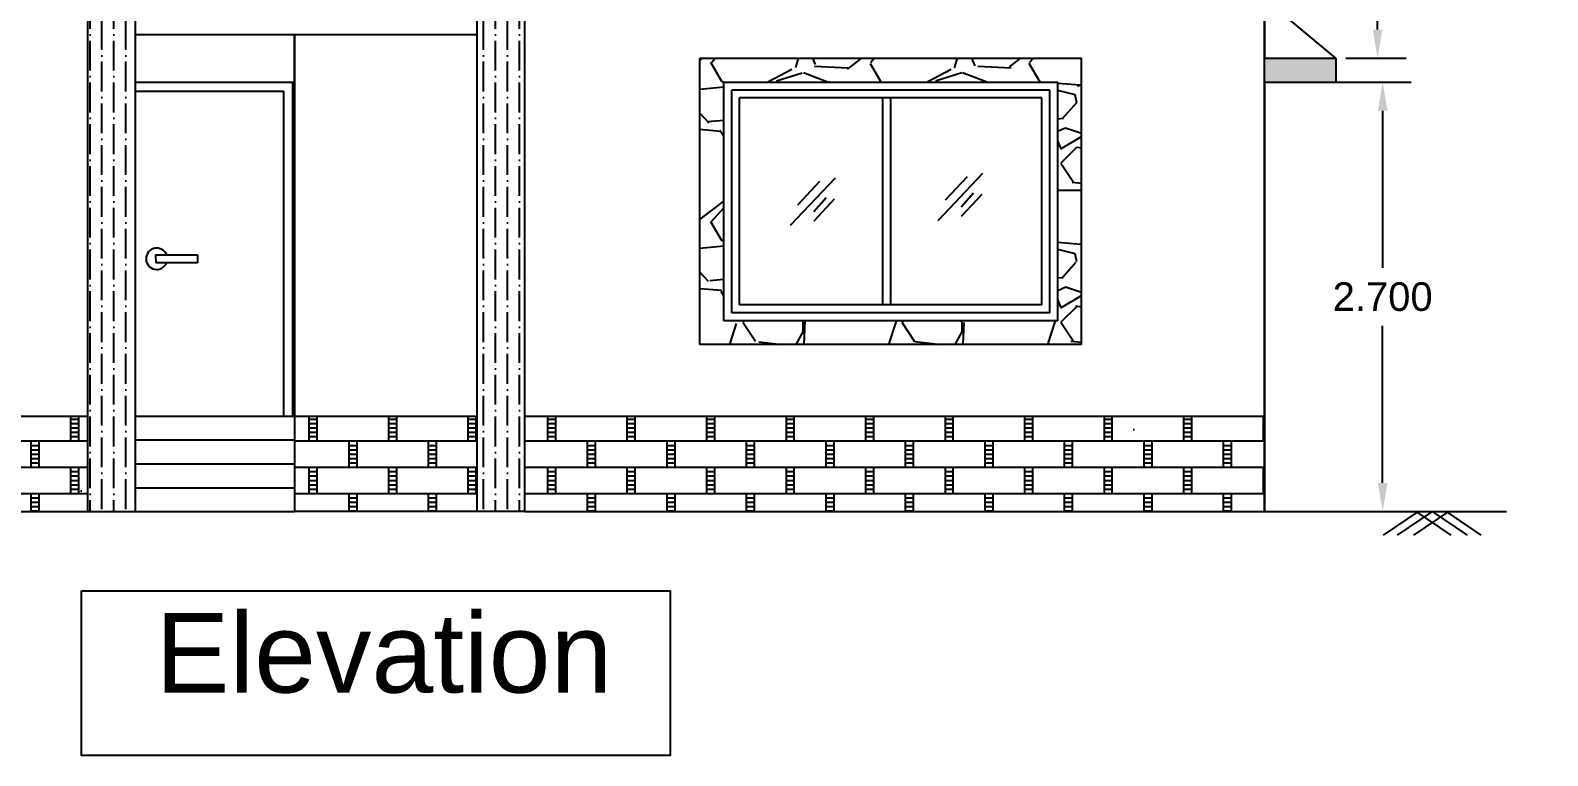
# Model space of a CAD drawing. Header units: inches. Extents: x 13 to 70.9, y 5.3 to 44.5.
# Drawn here: x 21.73 to 31.27, y 32.71 to 37.27 of the extents above; entities that cross this region are included whole.
import ezdxf

# ---------------------------------------------------------------- set-up
doc = ezdxf.new("R2010")
doc.units = ezdxf.units.IN
doc.header["$MEASUREMENT"] = 0
doc.styles.get("Standard").update_dxf_attribs({"font": 'arial.ttf'})
doc.dimstyles.get("Standard").update_dxf_attribs({"dimtxt": 0.18, "dimasz": 0.18, "dimexe": 0.18, "dimexo": 0.0625, "dimgap": 0.09, "dimtad": 0, "dimtih": 1, "dimtoh": 1, "dimdec": 4, "dimzin": 0, "dimdsep": 46, "dimtxsty": 'Standard', "dimcen": 0.09, "dimadec": 0, "dimazin": 0, "dimtfac": 1, "dimtdec": 4, "dimtofl": 0, "dimtmove": 0, "dimatfit": 3, "dimfxl": 1, "dimtolj": 1, "dimtzin": 0, "dimarcsym": 0})

# ---------------------------------------------------------------- blocks, each defined once
blk = doc.blocks.new('*D1')
at = {"color": 0, "lineweight": -2, "transparency": 16777216}
for p, q in [((29.70352229715027, 36.94656737977398), (30.4133720106021, 36.94656737977398)), ((30.2333720106021, 36.76656737977398), (30.2333720106021, 35.77847051756388)), ((30.2333720106021, 34.42656737977398), (30.2333720106021, 35.41466424198408)), ((29.7035222971503, 34.24656737977398), (30.4133720106021, 34.24656737977398))]:
    blk.add_line(p, q, dxfattribs=at)
at = {"color": 0, "transparency": 16777216}
for points in [[(30.2033720106021, 36.76656737977398), (30.2633720106021, 36.76656737977398), (30.2333720106021, 36.94656737977398)], [(30.2033720106021, 34.42656737977398), (30.2633720106021, 34.42656737977398), (30.2333720106021, 34.24656737977398)]]:
    blk.add_solid(points, dxfattribs=at)
at = {"layer": 'Defpoints', "color": 0, "transparency": 16777216}
for p in [(29.64102229715027, 36.94656737977398), (30.2333720106021, 36.94656737977398), (29.6410222971503, 34.24656737977398)]:
    blk.add_point(p, dxfattribs=at)
at = {"color": 0, "transparency": 16777216, "insert": (30.23337201060209, 35.59656737977399), "char_height": 0.18, "attachment_point": 5}
blk.add_mtext('\\A1;2.700', dxfattribs=at)
blk = doc.blocks.new('*D12')
at = {"color": 0, "lineweight": -2, "transparency": 16777216}
for p, q in [((30.20157920456265, 37.84656737977397), (30.20157920456265, 38.02656737977397)), ((30.20157920456265, 38.02656737977397), (30.38157920456265, 38.02656737977397)), ((29.70783909621784, 37.84656737977397), (30.38157920456265, 37.84656737977397)), ((30.20157920456265, 37.27656737977397), (30.20157920456265, 37.66656737977397)), ((30.00205145152867, 37.09656737977397), (30.38157920456265, 37.09656737977397))]:
    blk.add_line(p, q, dxfattribs=at)
at = {"color": 0, "transparency": 16777216}
for points in [[(30.17157920456265, 37.66656737977397), (30.23157920456265, 37.66656737977397), (30.20157920456265, 37.84656737977397)], [(30.17157920456265, 37.27656737977397), (30.23157920456265, 37.27656737977397), (30.20157920456265, 37.09656737977397)]]:
    blk.add_solid(points, dxfattribs=at)
at = {"layer": 'Defpoints', "color": 0, "transparency": 16777216}
for p in [(29.64533909621784, 37.84656737977397), (30.20157920456265, 37.84656737977397), (29.93955145152867, 37.09656737977397)]:
    blk.add_point(p, dxfattribs=at)
at = {"color": 0, "transparency": 16777216, "insert": (30.84490116909198, 38.02656737977398), "char_height": 0.18, "attachment_point": 5}
blk.add_mtext('\\A1;0.7500', dxfattribs=at)

msp = doc.modelspace()

# ---------------------------------------------------------------- hatches: boundary and pattern name
h = msp.add_hatch()
h.set_pattern_fill('AR-CONC', color=256)
h.set_pattern_definition([(49.99999999999999, (7.747546674362894, 18.70634561249477), (7.172601826007535, -0.6275213498259511), [0.75, -8.25]), (355, (7.747546674362894, 18.70634561249477), (-1.38751333613, 7.521921337000118), [0.6, -6.6]), (100.45144446, (8.345263484362889, 18.65405217249477), (5.78508846727112, 6.894399909686294), [0.6374019199999998, -7.011421119999999]), (46.18420000000001, (7.747546674362894, 20.70634561249477), (10.67241330671572, -1.655192807930765), [1.125, -12.375]), (96.63563548999991, (8.636914124362889, 20.56841254249477), (9.346619456742284, 9.741186007745505), [0.9561034199999988, -10.51713759999998]), (351.1841639899999, (7.747546674362894, 20.70634561249477), (9.346619450547731, 9.741186002699902), [0.9, -9.90000001]), (21, (8.747546674362894, 20.20634561249477), (5.969070521184617, -4.026188906653388), [0.75, -8.25]), (326.0000000000001, (8.747546674362894, 20.20634561249477), (2.433153319215817, 7.25150045046853), [0.6, -6.6]), (71.45144474, (9.244969214362897, 19.87082987249477), (8.402223767299711, 3.225311528063538), [0.6374019000000001, -7.01142112]), (37.50000000000001, (7.747546674362894, 18.70634561249477), (0.1215985531729067, 3.328938538313115), [0, -6.52, 0, -6.7, 0, -6.625]), (7.499999999999999, (7.747546674362894, 18.70634561249477), (2.630695374421486, 3.944117118823602), [0, -3.82, 0, -6.37, 0, -2.525]), (327.5, (5.51754667436289, 18.70634561249477), (5.338224361724091, -0.225548717343798), [0, -2.5, 0, -7.8, 0, -10.35]), (317.5, (4.51754667436289, 18.70634561249477), (5.831861693423862, 1.001049823323176), [0, -3.25, 0, -5.18, 0, -7.35])])
h.paths.add_polyline_path([(29.48955145152868, 34.24656737977398), (29.48955145152868, 34.84656737977397), (18.78955145152869, 34.84656737977397), (18.78955145152869, 34.24656737977398)])
h.paths.add_polyline_path([(43.71703591409837, 40.39656737977398), (43.71703591409837, 40.54656737977396), (36.32176017230023, 40.54656737977398), (36.32176017230023, 40.39656737977398)])
h.paths.add_polyline_path([(38.9045359140984, 37.99656737977398), (32.66703591409842, 37.99656737977398), (32.66703591409842, 37.84656737977397), (38.9045359140984, 37.84656737977397)])
at = {"transparency": 33554687}
h = msp.add_hatch(dxfattribs=at)
h.set_pattern_fill('GRAVEL', color=0)
h.set_pattern_definition([(228.012787504, (-46.69701277785974, 89.81000627465792), (-8.000000000000062, -9.000000000000004), [0.134536, -13.3190880470737]), (184.969740728, (-46.78701277785974, 89.71000627465793), (11.99999999999998, 1.000000000000035), [0.230868, -22.85592476123]), (132.510447078, (-47.01701277785974, 89.69000627465793), (10.00000000000012, -10.99999999999986), [0.1627879999999999, -16.11603259609968]), (267.273689006, (-47.40701277785974, 89.44000627465793), (1.000000000000024, 20.00000000000002), [0.2102379999999998, -20.81355804162898]), (292.833654178, (-47.41701277785974, 89.23000627465794), (-4.999999999999988, 12.00000000000003), [0.2061549999999998, -20.40937312808828]), (357.273689006, (-47.33701277785974, 89.04000627465793), (-20.00000000000002, 1.000000000000026), [0.2102379999999998, -20.81355804162898]), (37.6942404667, (-47.12701277785974, 89.03000627465792), (-13, -9.999999999999973), [0.278029, -27.524848548916]), (72.2553283749, (-46.90701277785974, 89.20000627465794), (7.000000000000028, 22), [0.2624879999999997, -25.98632149681337]), (121.429565615, (-46.82701277785974, 89.45000627465794), (-8.00000000000002, 12.99999999999999), [0.2109499999999998, -20.88407310972898]), (175.236358309, (-46.93701277785974, 89.63000627465793), (10.99999999999998, -1.000000000000038), [0.240832, -11.8007625787923]), (222.397437798, (-47.17701277785974, 89.65000627465793), (-11.99999999999996, -10.99999999999997), [0.311448, -30.8333750047949]), (138.814074834, (-46.41701277785974, 89.43000627465793), (-7.000000000000033, 6), [0.1063009999999999, -10.52384481273469]), (171.46923439, (-46.49701277785974, 89.50000627465793), (13, -1.999999999999995), [0.202237, -20.021511416157]), (225, (-46.69701277785974, 89.53000627465792), (-1.110223024625157e-16, -0.9999999999999329), [0.141421, -1.2727925623731]), (203.198590514, (-46.76701277785974, 89.65000627465793), (4.999999999999989, 1.999999999999975), [0.076158, -7.5396151058639]), (291.801409486, (-46.83701277785974, 89.62000627465792), (-0.9999999999996839, 3.000000000000103), [0.107703, -5.2774618071345]), (30.9637565321, (-46.79701277785974, 89.52000627465793), (3.000000000000053, 1.99999999999998), [0.1749289999999998, -5.656022894845294]), (161.565051177, (-46.64701277785974, 89.61000627465793), (2.000000000000012, -0.9999999999999767), [0.1264909999999999, -3.035786660168397]), (16.389540334, (-47.41701277785974, 89.62000627465792), (9.999999999999966, 3.000000000000044), [0.1772, -17.5428451466694]), (70.3461759419, (-47.24701277785974, 89.67000627465794), (-4.00000000000122, -11.0000000000034), [0.148661, -14.717407747319]), (293.198590514, (-46.64701277785974, 89.81000627465792), (-1.99999999999997, 4.999999999999991), [0.152315, -7.4634581058639]), (343.610459666, (-46.58701277785974, 89.67000627465794), (-9.999999999999966, 3.000000000000044), [0.1771999999999998, -17.54284514666898]), (339.44395478, (-47.41701277785974, 89.00000627465793), (-5.000000000000036, 2.000000000000024), [0.1708799999999998, -8.37312374531749]), (294.775140569, (-47.25701277785974, 88.94000627465793), (-5.000000000000005, 11), [0.143178, -14.174643063276]), (66.8014094864, (-46.63701277785974, 88.81000627465792), (1.999999999999981, 4.99999999999997), [0.152315, -7.4634581058639]), (17.3540246363, (-46.57701277785974, 88.95000627465794), (-12.99999999999998, -3.999999999999963), [0.167631, -16.59542361424]), (69.44395478040002, (-47.12701277785974, 88.81000627465792), (-2.000000000000007, -4.999999999999955), [0.08543999999999992, -8.45856374531749]), (101.309932474, (-46.69701277785974, 88.81000627465792), (-0.9999999999999638, 4.000000000000012), [0.05099, -5.0480295135928]), (165.963756532, (-46.70701277785974, 88.86000627465793), (2.999999999999959, -1.000000000000001), [0.206155, -3.9169506256177]), (186.009005957, (-46.90701277785974, 88.91000627465793), (10.00000000000005, 0.9999999999999831), [0.19105, -18.9139231745428]), (303.690067526, (-46.79701277785974, 89.43000627465793), (-0.9999999999999872, 1.999999999999986), [0.1442219999999998, -3.461329275463997]), (353.157226587, (-46.71701277785974, 89.31000627465792), (17.00000000000001, -2.000000000000053), [0.251794, -24.9275626240283]), (60.9453959009, (-46.46701277785974, 89.28000627465792), (-3.999999999999976, -6.999999999999977), [0.102956, -10.192674140987]), (90, (-46.41701277785974, 89.37000627465792), (-0.9999999999999999, 1), [0.06, -0.94]), (120.256437164, (-46.92701277785974, 88.94000627465793), (4.000000000000009, -7.000000000000008), [0.138924, -13.7535199894498]), (48.01278750420001, (-46.99701277785974, 89.06000627465792), (8, 8.999999999999975), [0.269072, -13.1845520470737]), (0, (-46.81701277785974, 89.26000627465793), (1, 1), [0.26, -0.74]), (325.3048464690001, (-46.55701277785974, 89.26000627465793), (10.00000000000014, -6.999999999999825), [0.1581139999999998, -15.65327430084199]), (254.054604099, (-46.42701277785974, 89.17000627465794), (-1.000000000000038, -4.000000000000004), [0.145602, -7.1345078892805]), (207.645975364, (-46.46701277785974, 89.03000627465792), (-18.99999999999995, -10.00000000000005), [0.237065, -23.4694741822594]), (175.42607874, (-46.67701277785974, 88.92000627465794), (-12.99999999999995, 1.000000000000001), [0.250799, -24.8290734079689])])
h.paths.add_polyline_path([(21.6395514515287, 40.24656737977398), (19.2395514515287, 40.24656737977398), (19.2395514515287, 38.44656737977397), (21.6395514515287, 38.44656737977397)])
h.paths.add_polyline_path([(21.48955145152868, 40.09656737977397), (21.4895514515287, 38.59656737977397), (19.38955145152869, 38.59656737977397), (19.38955145152869, 40.09656737977397)], flags=16)
h.paths.add_polyline_path([(21.43955145152869, 40.04656737977399), (21.4395514515287, 38.64656737977398), (19.43955145152869, 38.64656737977398), (19.43955145152869, 40.04656737977399)], flags=0)
h.paths.add_polyline_path([(21.38955145152869, 39.99656737977398), (21.38955145152869, 38.69656737977398), (20.43955145152869, 38.696567379774), (19.4895514515287, 38.696567379774), (19.4895514515287, 39.99656737977398)], flags=0)
h.paths.add_polyline_path([(21.6395514515287, 37.09656737977397), (19.2395514515287, 37.09656737977397), (19.2395514515287, 35.29656737977396), (21.6395514515287, 35.29656737977398)])
h.paths.add_polyline_path([(21.4895514515287, 35.44656737977398), (19.38955145152869, 35.44656737977398), (19.38955145152869, 36.94656737977398), (21.48955145152868, 36.94656737977398)], flags=16)
h.paths.add_polyline_path([(21.4395514515287, 35.49656737977398), (19.43955145152869, 35.49656737977398), (19.43955145152869, 36.89656737977398), (21.43955145152869, 36.89656737977398)], flags=0)
h.paths.add_polyline_path([(21.38955145152869, 35.54656737977399), (20.43955145152869, 35.54656737977399), (19.4895514515287, 35.54656737977399), (19.4895514515287, 36.84656737977397), (21.38955145152869, 36.84656737977397)], flags=0)
h.paths.add_polyline_path([(28.33955145152871, 37.09656737977397), (25.9395514515287, 37.09656737977397), (25.9395514515287, 35.29656737977399), (28.33955145152871, 35.29656737977399)])
h.paths.add_polyline_path([(28.1895514515287, 36.94656737977398), (28.1895514515287, 35.44656737977398), (26.08955145152869, 35.44656737977398), (26.08955145152869, 36.94656737977398)], flags=16)
h.paths.add_polyline_path([(28.13955145152869, 36.89656737977398), (28.13955145152869, 35.49656737977398), (26.13955145152869, 35.49656737977398), (26.13955145152869, 36.89656737977398)], flags=0)
h.paths.add_polyline_path([(28.08955145152871, 36.84656737977397), (28.08955145152871, 35.54656737977399), (27.13955145152869, 35.54656737977399), (26.18955145152869, 35.54656737977399), (26.1895514515287, 36.84656737977397)], flags=0)
h = msp.add_hatch()
h.set_pattern_fill('ANSI36', color=256, scale=0.6, angle=45)
h.set_pattern_definition([(90, (-61.67073468623485, 26.91225858587885), (-0.07499999999999996, 0.13125), [0.1875, -0.0375, 0, -0.0375])])
h.paths.add_polyline_path([(24.83955145152869, 37.84656737977397), (24.53955145152869, 37.84656737977397), (24.53955145152869, 34.24656737977398), (24.83955145152869, 34.24656737977398)])
h.paths.add_polyline_path([(22.3895514515287, 37.84656737977397), (22.08955145152869, 37.84656737977397), (22.08955145152869, 34.24656737977398), (22.3895514515287, 34.24656737977398)])
h = msp.add_hatch(dxfattribs=at)
h.set_pattern_fill('BRSTONE', color=0, scale=0.01)
h.set_pattern_definition([(0, (-47.41701277785974, 88.81000627465792), (0, 0.0033), []), (90, (-47.40801277785974, 88.81000627465792), (-0.005, 0.003300000000000001), [0.0033, -0.0033]), (90, (-47.40901277785974, 88.81000627465792), (-0.005, 0.003300000000000001), [0.0033, -0.0033]), (0, (-47.40801277785974, 88.81055627465793), (0.005, 0.0033), [-0.009000000000000001, 0.001]), (0, (-47.40801277785974, 88.81110627465793), (0.005, 0.0033), [-0.009000000000000001, 0.001]), (0, (-47.40801277785974, 88.81165627465793), (0.005, 0.0033), [-0.009000000000000001, 0.001]), (0, (-47.40801277785974, 88.81220627465792), (0.005, 0.0033), [-0.009000000000000001, 0.001]), (0, (-47.40801277785974, 88.81275627465793), (0.005, 0.0033), [-0.009000000000000001, 0.001])])
h.paths.add_polyline_path([(29.93955145152867, 37.09656737977397), (29.48955145152868, 37.09656737977397), (29.48955145152868, 36.94656737977398), (29.93955145152867, 36.94656737977398)])
h = msp.add_hatch(dxfattribs=at)
h.set_pattern_fill('BRSTONE', color=0, scale=0.5)
h.set_pattern_definition([(0, (-47.41701277785974, 88.81000627465792), (0, 0.165), []), (90, (-46.96701277785974, 88.81000627465792), (-0.25, 0.165), [0.165, -0.165]), (90, (-47.01701277785974, 88.81000627465792), (-0.25, 0.165), [0.165, -0.165]), (0, (-46.96701277785974, 88.83750627465793), (0.25, 0.165), [-0.45, 0.05]), (0, (-46.96701277785974, 88.86500627465793), (0.25, 0.165), [-0.45, 0.05]), (0, (-46.96701277785974, 88.89250627465793), (0.25, 0.165), [-0.45, 0.05]), (0, (-46.96701277785974, 88.92000627465794), (0.25, 0.165), [-0.45, 0.05]), (0, (-46.96701277785974, 88.94750627465793), (0.25, 0.165), [-0.45, 0.05])])
h.paths.add_polyline_path([(24.83955145152869, 34.84656737977397), (24.83955145152869, 34.24656737977398), (29.48955145152868, 34.24656737977398), (29.48955145152868, 34.84656737977397)])
h.paths.add_polyline_path([(18.78955145152869, 34.84656737977397), (18.78955145152869, 34.24656737977398), (22.08955145152869, 34.24656737977398), (22.08955145152869, 34.84656737977397)])
h.paths.add_polyline_path([(24.53955145152869, 34.24656737977398), (24.53955145152869, 34.84656737977397), (23.3895514515287, 34.84656737977397), (23.3895514515287, 34.24656737977398)])

# ---------------------------------------------------------------- linework, layer by layer
for p, q in [((22.08955145152869, 34.24656737977398), (22.08955145152869, 37.84656737977397)), ((22.3895514515287, 34.24656737977398), (22.3895514515287, 37.84656737977397)), ((24.53955145152869, 34.24656737977398), (24.53955145152869, 37.84656737977397)), ((24.83955145152869, 34.24656737977398), (24.83955145152869, 37.84656737977397)), ((29.48955145152868, 37.84656737977397), (29.48955145152868, 37.09656737977397)), ((29.48955145152868, 36.94656737977398), (29.48955145152868, 37.84656737977397)), ((29.93955145152867, 37.09656737977397), (29.48955145152868, 37.47156737977397)), ((22.3895514515287, 37.24656737977398), (24.53955145152869, 37.24656737977398)), ((25.9395514515287, 37.09656737977397), (28.33955145152871, 37.09656737977397)), ((25.9395514515287, 35.29656737977399), (25.9395514515287, 37.09656737977397)), ((28.33955145152871, 35.29656737977399), (28.33955145152871, 37.09656737977397)), ((29.48955145152871, 37.09656737977397), (29.93955145152867, 37.09656737977397)), ((29.93955145152867, 37.09656737977397), (29.93955145152867, 36.94656737977398)), ((26.08955145152869, 36.94656737977398), (28.1895514515287, 36.94656737977398)), ((26.08955145152869, 35.44656737977398), (26.08955145152869, 36.94656737977398)), ((28.1895514515287, 35.44656737977398), (28.1895514515287, 36.94656737977398)), ((29.48955145152871, 36.94656737977398), (29.93955145152867, 36.94656737977398)), ((29.48955145152868, 36.94656737977398), (29.48955145152868, 34.24656737977398)), ((29.48955145152868, 34.24656737977398), (29.48955145152868, 36.94656737977398)), ((28.13955145152869, 36.89656737977398), (26.13955145152869, 36.89656737977398)), ((26.13955145152869, 35.49656737977398), (26.13955145152869, 36.89656737977398)), ((28.08955145152871, 36.84656737977397), (26.1895514515287, 36.84656737977397)), ((26.18955145152869, 35.54656737977399), (26.1895514515287, 36.84656737977397)), ((27.08955145152869, 35.54656737977399), (27.08955145152869, 36.84656737977397)), ((27.13955145152869, 35.54656737977399), (27.13955145152869, 36.84656737977397)), ((28.08955145152871, 35.54656737977399), (28.08955145152871, 36.84656737977397)), ((28.13955145152869, 35.49656737977398), (28.13955145152869, 36.89656737977398)), ((27.4371766509538, 36.07631443508149), (27.71986012577509, 36.37414391645049)), ((26.50974620554553, 36.04641913300679), (26.79242968036681, 36.3442486143758)), ((26.55583580082475, 36.17537621495251), (26.69410505449395, 36.32275575111862)), ((27.48326624623303, 36.2052715170272), (27.62153549990222, 36.35265105319331)), ((26.6552362053597, 36.13258285258985), (26.7335640731356, 36.22039899097143)), ((26.65723314435482, 36.07405271674017), (26.7862842450524, 36.21222112339333)), ((27.58266665076798, 36.16247815466454), (27.66099451854387, 36.25029429304612)), ((27.5846635897631, 36.10394801881486), (27.71371469046068, 36.24211642546803)), ((27.13955145152869, 35.54656737977399), (26.18955145152869, 35.54656737977399)), ((28.08955145152871, 35.54656737977399), (27.13955145152869, 35.54656737977399)), ((28.18955145152867, 35.44656737977398), (26.08955145152869, 35.44656737977398)), ((28.13955145152869, 35.49656737977398), (26.13955145152869, 35.49656737977398)), ((28.33955145152871, 35.29656737977399), (25.9395514515287, 35.29656737977399)), ((18.78955145152869, 34.84656737977397), (22.08955145152869, 34.84656737977397)), ((22.3895514515287, 34.84656737977397), (23.3895514515287, 34.84656737977397)), ((22.3895514515287, 34.84656737977397), (23.3895514515287, 34.84656737977397)), ((22.3895514515287, 34.84656737977397), (24.53955145152869, 34.84656737977397)), ((22.3895514515287, 34.84656737977397), (24.53955145152869, 34.84656737977397)), ((24.83955145152869, 34.84656737977397), (29.48955145152868, 34.84656737977397)), ((22.3895514515287, 34.69656737977398), (23.3895514515287, 34.69656737977398)), ((22.3895514515287, 34.54656737977399), (23.3895514515287, 34.54656737977399)), ((22.3895514515287, 34.39656737977398), (23.3895514515287, 34.39656737977398)), ((18.78955145152869, 34.24656737977398), (23.3895514515287, 34.24656737977398)), ((24.83955145152869, 34.24656737977398), (23.3895514515287, 34.24656737977398)), ((24.83955145152869, 34.24656737977398), (29.48955145152868, 34.24656737977398)), ((29.48955145152871, 34.24656737977398), (31.01161013465995, 34.24656737977398)), ((30.45686658470734, 34.24656737977398), (30.23727089697573, 34.09817619273966)), ((30.54440217812649, 34.24656737977398), (30.32480649039485, 34.09817619273966)), ((30.64677927184371, 34.24656737977398), (30.42718358411207, 34.09817619273966)), ((30.44202508440927, 34.24656737977398), (30.66162077214088, 34.09817619273966)), ((30.54440217812649, 34.24656737977398), (30.7639978658581, 34.09817619273966)), ((30.63193777154561, 34.24656737977398), (30.85153345927725, 34.09817619273966))]:
    msp.add_line(p, q)
at = {"color": 0}
for p, q in [((23.3895514515287, 36.94656737977398), (23.3895514515287, 37.24656737977398)), ((23.3895514515287, 37.24656737977398), (23.3895514515287, 34.24656737977398)), ((22.3895514515287, 36.94656737977398), (23.3895514515287, 36.94656737977398)), ((23.3795514515287, 34.84656737977397), (23.3795514515287, 36.94656737977398)), ((23.3895514515287, 34.84656737977397), (23.3895514515287, 36.94656737977398)), ((22.3895514515287, 36.88999741829844), (23.32298149005317, 36.88999741829844)), ((23.32298149005317, 34.84656737977397), (23.32298149005317, 36.88999741829844)), ((22.51605954176276, 35.85971597187363), (22.78092338772265, 35.85971597187363)), ((22.51605954176276, 35.85971597187363), (22.51723510907081, 35.80996369582543)), ((22.78092338772265, 35.80996369582543), (22.51723510907081, 35.80996369582543)), ((22.78092338772265, 35.85971597187363), (22.78092338772265, 35.80996369582543)), ((23.3895514515287, 34.84656737977397), (23.3895514515287, 34.24656737977398))]:
    msp.add_line(p, q, dxfattribs=at)
msp.add_lwpolyline([(22.05112352499914, 33.74917279616812), (25.75285972676143, 33.74917279616812), (25.75285972676143, 32.71213813703781), (22.05112352499914, 32.71213813703781)], close=True)
msp.add_arc((22.52342207217006, 35.83557661812303), 0.0671235634254117, 21.07720643480949, 337.5684944889363, dxfattribs=at)

# ---------------------------------------------------------------- texts
at = {"insert": (22.5152955895301, 33.60843423050716), "char_height": 0.5, "attachment_point": 1}
msp.add_mtext_dynamic_manual_height_columns('Elevation', width=7.662521588168858, gutter_width=1, heights=[0], dxfattribs=at)

# ---------------------------------------------------------------- dimensions: what is measured, and where the dimension line sits
dim = msp.add_linear_dim(base=(30.20157920456265, 37.84656737977397), p1=(29.93955145152867, 37.09656737977397), p2=(29.64533909621784, 37.84656737977397), angle=90, dimstyle='Standard')
dim.commit()
dim.dimension.update_dxf_attribs({"geometry": '*D12', "text_midpoint": (30.84490116909198, 38.02656737977398)})
dim = msp.add_linear_dim(base=(30.2333720106021, 36.94656737977398), p1=(29.6410222971503, 34.24656737977398), p2=(29.64102229715027, 36.94656737977398), angle=90, text='2.700', dimstyle='Standard')
dim.commit()
dim.dimension.update_dxf_attribs({"geometry": '*D1', "text_midpoint": (30.23337201060209, 35.59656737977399)})

doc.saveas('drawing.dxf')
